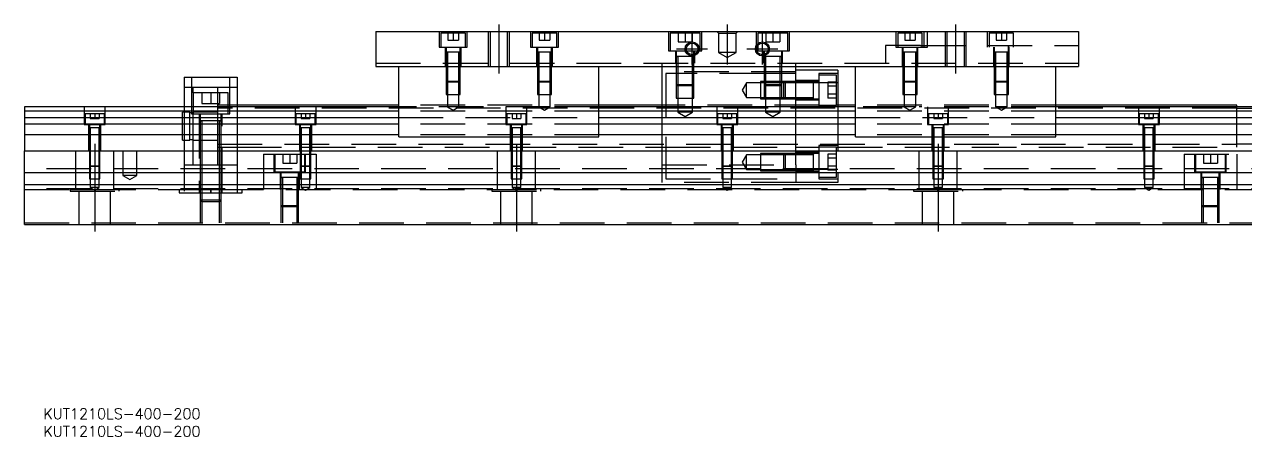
# Model space of a CAD drawing. Extents: x -12 to 580, y -283 to 102.
# Drawn here: x 0 to 347.5, y -283 to -165.6 of the extents above; entities that cross this region are included whole.
import ezdxf

# ---------------------------------------------------------------- set-up
doc = ezdxf.new("R2010")
doc.units = 0
doc.linetypes.add('CENTER', pattern=[50.8, 31.75, -6.35, 6.35, -6.35])
doc.linetypes.add('DASHED', pattern=[19.05, 12.7, -6.35])
doc.layers.get('0').update_dxf_attribs({"linetype": 'CONTINUOUS'})
doc.layers.add('CENTER', color=1, linetype='CENTER')
doc.styles.get("Standard").update_dxf_attribs({"font": 'txt.shx', "height": 3, "bigfont": 'bigfont.shx'})

# ---------------------------------------------------------------- blocks, each defined once
blk = doc.blocks.new('*U2')
at = {"color": 7, "linetype": 'CONTINUOUS'}
blk.add_text('KUT1210LS-400-200', height=3, dxfattribs=at).set_placement((5.37, -282.97))
blk = doc.blocks.new('*U3')
at = {"color": 7, "linetype": 'CONTINUOUS'}
blk.add_text('KUT1210LS-400-200', height=3, dxfattribs=at).set_placement((5.37, -277.96))

msp = doc.modelspace()

# ---------------------------------------------------------------- linework, layer by layer
at = {"color": 7, "linetype": 'CONTINUOUS'}
for p, q in [((100, -167.55), (300, -167.55)), ((100, -167.55), (100, -177.55)), ((300, -167.55), (300, -177.55)), ((45.5, -180.55), (45.5, -189.05)), ((45.5, -180.55), (60.5, -180.55)), ((60.5, -180.55), (60.5, -189.05)), ((100, -177.55), (300, -177.55)), ((106.5, -197.55), (106.5, -177.55)), ((163.5, -197.55), (163.5, -177.55)), ((181.5, -189.05), (181.5, -177.55)), ((219.5, -189.05), (219.5, -177.55)), ((231.5, -178.55), (219.5, -178.55)), ((231.5, -178.55), (231.5, -189.05)), ((236.5, -197.55), (236.5, -177.55)), ((293.5, -197.55), (293.5, -177.55)), ((106.5, -189.05), (0, -189.05)), ((0, -189.05), (0, -190.3)), ((106.5, -190.3), (0, -190.3)), ((0, -190.3), (0, -192.08)), ((106.5, -188.55), (60.5, -188.55)), ((181.5, -188.55), (163.5, -188.55)), ((236.5, -189.05), (163.5, -189.05)), ((236.5, -190.3), (163.5, -190.3)), ((236.5, -188.55), (231.5, -188.55)), ((345, -188.55), (293.5, -188.55)), ((400, -189.05), (293.5, -189.05)), ((400, -190.3), (293.5, -190.3)), ((345, -189.05), (345, -188.55)), ((0, -192.08), (106.5, -192.08)), ((0, -192.08), (0, -193.97)), ((106.5, -193.97), (0, -193.97)), ((0, -193.97), (0, -197.03)), ((163.5, -192.08), (236.5, -192.08)), ((236.5, -193.97), (163.5, -193.97)), ((293.5, -192.08), (400, -192.08)), ((400, -193.97), (293.5, -193.97)), ((0, -197.03), (0, -201.55)), ((106.5, -197.03), (0, -197.03)), ((106.5, -197.55), (163.5, -197.55)), ((236.5, -197.03), (163.5, -197.03)), ((236.5, -197.55), (293.5, -197.55)), ((400, -197.03), (293.5, -197.03)), ((0, -207.85), (0, -201.55)), ((0, -201.55), (400, -201.55)), ((400, -207.85), (0, -207.85)), ((0, -211.25), (0, -207.85)), ((400, -211.25), (0, -211.25)), ((0, -222.55), (0, -211.25)), ((0, -222.55), (400, -222.55))]:
    msp.add_line(p, q, dxfattribs=at)
at = {"color": 3, "linetype": 'DASHED'}
for p, q in [((118, -167.55), (118, -172.05)), ((125.5, -168.05), (118.5, -168.05)), ((118.5, -168.05), (118.5, -172.05)), ((120.5, -168.05), (120.5, -170.05)), ((120.5, -170.05), (122, -170.05)), ((122, -168.05), (122, -170.05)), ((122, -170.05), (123.5, -170.05)), ((123.5, -168.05), (123.5, -170.05)), ((125.5, -172.05), (125.5, -168.05)), ((126, -172.05), (126, -167.55)), ((132, -167.55), (132, -177.55)), ((132.5, -167.55), (132.5, -177.55)), ((137.5, -177.55), (137.5, -167.55)), ((138, -177.55), (138, -167.55)), ((144, -167.55), (144, -172.05)), ((151.5, -168.05), (144.5, -168.05)), ((144.5, -168.05), (144.5, -172.05)), ((146.5, -168.05), (146.5, -170.05)), ((146.5, -170.05), (148, -170.05)), ((148, -168.05), (148, -170.05)), ((148, -170.05), (149.5, -170.05)), ((149.5, -168.05), (149.5, -170.05)), ((151.5, -172.05), (151.5, -168.05)), ((152, -172.05), (152, -167.55)), ((183.25, -167.55), (183.25, -173.05)), ((192.25, -168.05), (183.75, -168.05)), ((183.75, -168.05), (183.75, -173.05)), ((186, -168.05), (186, -170.55)), ((188, -168.05), (188, -170.55)), ((190, -168.05), (190, -170.55)), ((192.25, -173.05), (192.25, -168.05)), ((192.75, -173.05), (192.75, -167.55)), ((197.5, -168.05), (197, -167.55)), ((197.5, -168.05), (197.5, -173.55)), ((197.5, -168.05), (202.5, -168.05)), ((202.5, -168.05), (203, -167.55)), ((202.5, -173.55), (202.5, -168.05)), ((208.25, -167.55), (208.25, -173.05)), ((217.25, -168.05), (208.75, -168.05)), ((208.75, -168.05), (208.75, -170.99)), ((211, -168.05), (211, -170.55)), ((213, -168.05), (213, -170.55)), ((215, -168.05), (215, -170.55)), ((217.25, -173.05), (217.25, -168.05)), ((217.75, -173.05), (217.75, -167.55)), ((248, -167.55), (248, -172.05)), ((255.5, -168.05), (248.5, -168.05)), ((248.5, -168.05), (248.5, -172.05)), ((250.5, -168.05), (250.5, -170.05)), ((250.5, -170.05), (252, -170.05)), ((252, -168.05), (252, -170.05)), ((252, -170.05), (253.5, -170.05)), ((253.5, -168.05), (253.5, -170.05)), ((255.5, -172.05), (255.5, -168.05)), ((256, -172.05), (256, -167.55)), ((257, -172.05), (257, -167.55)), ((262, -167.55), (262, -177.55)), ((262.5, -167.55), (262.5, -177.55)), ((267.5, -177.55), (267.5, -167.55)), ((268, -177.55), (268, -167.55)), ((274, -167.55), (274, -172.05)), ((281.5, -168.05), (274.5, -168.05)), ((274.5, -168.05), (274.5, -172.05)), ((276.5, -168.05), (276.5, -170.05)), ((276.5, -170.05), (278, -170.05)), ((278, -168.05), (278, -170.05)), ((278, -170.05), (279.5, -170.05)), ((279.5, -168.05), (279.5, -170.05)), ((281.5, -172.05), (281.5, -168.05)), ((118, -172.05), (126, -172.05)), ((119.75, -172.05), (119.75, -177.55)), ((120, -172.05), (120, -173.45)), ((120, -173.44), (120, -173.45)), ((124, -173.45), (120, -173.45)), ((120, -173.45), (120, -177.55)), ((120, -173.45), (120, -173.46)), ((120.35, -173.45), (120.35, -177.55)), ((123.65, -177.55), (123.65, -173.45)), ((124, -173.45), (124, -172.05)), ((124, -177.55), (124, -173.45)), ((124.25, -177.55), (124.25, -172.05)), ((144, -172.05), (152, -172.05)), ((145.75, -172.05), (145.75, -177.55)), ((146, -172.05), (146, -173.45)), ((146, -173.44), (146, -173.45)), ((146, -173.45), (146.22, -173.45)), ((146.22, -173.45), (146, -173.45)), ((146, -173.45), (146, -173.46)), ((146, -173.45), (146, -177.55)), ((149.78, -173.45), (146.22, -173.45)), ((146.35, -173.45), (146.35, -177.55)), ((149.65, -177.55), (149.65, -173.45)), ((149.78, -173.45), (150, -173.45)), ((150, -173.45), (149.78, -173.45)), ((150, -173.45), (150, -172.05)), ((150, -173.45), (150, -173.44)), ((150, -173.46), (150, -173.45)), ((150, -177.55), (150, -173.45)), ((150.25, -177.55), (150.25, -172.05)), ((183.25, -173.05), (192.75, -173.05)), ((185.25, -173.05), (185.25, -176.55)), ((185.5, -173.05), (185.5, -174.65)), ((186, -170.55), (188, -170.55)), ((188, -170.55), (190, -170.55)), ((190.5, -174.12), (190.5, -173.05)), ((190.75, -176.55), (190.75, -173.05)), ((202.5, -173.55), (197.5, -173.55)), ((197.5, -173.55), (200, -174.99)), ((200, -174.99), (202.5, -173.55)), ((208.25, -173.05), (217.75, -173.05)), ((208.75, -170.99), (208.75, -171.47)), ((208.75, -171.47), (208.75, -173.05)), ((210.25, -173.05), (210.25, -176.55)), ((210.5, -173.05), (210.5, -174.12)), ((211, -170.55), (213, -170.55)), ((213, -170.55), (215, -170.55)), ((215.5, -174.65), (215.5, -173.05)), ((215.75, -176.55), (215.75, -173.05)), ((245, -171.55), (245, -176.55)), ((255, -171.55), (245, -171.55)), ((248, -172.05), (256, -172.05)), ((249, -172.05), (257, -172.05)), ((249.75, -172.05), (249.75, -177.55)), ((250, -172.05), (250, -173.45)), ((250, -173.44), (250, -173.45)), ((250, -173.45), (250.22, -173.45)), ((250.22, -173.45), (250, -173.45)), ((250, -173.45), (250, -173.46)), ((250, -173.45), (250, -177.55)), ((253.78, -173.45), (250.22, -173.45)), ((250.35, -173.45), (250.35, -177.55)), ((253.65, -177.55), (253.65, -173.45)), ((253.78, -173.45), (254, -173.45)), ((254, -173.45), (253.78, -173.45)), ((254, -173.45), (254, -172.05)), ((254, -173.45), (254, -173.44)), ((254, -173.46), (254, -173.45)), ((254, -177.55), (254, -173.45)), ((254.25, -177.55), (254.25, -172.05)), ((255, -171.55), (300, -171.55)), ((275.75, -172.05), (275.75, -177.55)), ((276, -172.05), (276, -173.45)), ((276, -173.44), (276, -173.45)), ((276, -173.45), (276.22, -173.45)), ((276.22, -173.45), (276, -173.45)), ((276, -173.45), (276, -173.46)), ((276, -173.45), (276, -177.55)), ((279.78, -173.45), (276.22, -173.45)), ((276.35, -173.45), (276.35, -177.55)), ((279.65, -177.55), (279.65, -173.45)), ((279.78, -173.45), (280, -173.45)), ((280, -173.45), (279.78, -173.45)), ((280, -172.05), (280, -171.55)), ((280, -171.55), (280, -172.05)), ((280, -173.45), (280, -172.05)), ((280, -173.45), (280, -173.44)), ((280, -173.46), (280, -173.45)), ((280, -177.55), (280, -173.45)), ((280.25, -177.55), (280.25, -172.05)), ((100, -176.55), (300, -176.55)), ((181.5, -177.55), (181.5, -176.55)), ((185.5, -174.65), (185.76, -174.65)), ((185.76, -174.65), (185.5, -174.65)), ((185.5, -174.65), (185.5, -174.66)), ((185.5, -174.65), (185.5, -174.65)), ((185.5, -174.65), (185.5, -176.55)), ((185.5, -176.55), (185.5, -177.55)), ((185.5, -176.55), (185.5, -177.55)), ((190.01, -174.65), (185.76, -174.65)), ((185.9, -174.65), (185.9, -176.55)), ((185.9, -176.55), (185.9, -177.55)), ((190.24, -174.65), (190.01, -174.65)), ((190.1, -176.55), (190.1, -174.65)), ((190.1, -177.55), (190.1, -176.55)), ((190.24, -174.65), (190.5, -174.65)), ((190.5, -174.65), (190.24, -174.65)), ((190.5, -174.49), (190.5, -174.12)), ((190.5, -174.65), (190.5, -174.49)), ((190.5, -174.66), (190.5, -174.65)), ((190.5, -176.55), (190.5, -174.65)), ((190.5, -174.65), (190.5, -174.65)), ((190.5, -177.55), (190.5, -176.55)), ((190.5, -177.55), (190.5, -176.55)), ((210.5, -174.12), (210.5, -174.49)), ((210.5, -174.49), (210.5, -174.65)), ((210.5, -174.65), (210.76, -174.65)), ((210.76, -174.65), (210.5, -174.65)), ((210.5, -174.65), (210.5, -174.66)), ((210.5, -174.65), (210.5, -174.65)), ((210.5, -174.65), (210.5, -176.55)), ((210.5, -176.55), (210.5, -177.55)), ((210.5, -176.55), (210.5, -177.55)), ((215.24, -174.65), (210.76, -174.65)), ((210.9, -174.65), (210.9, -176.55)), ((210.9, -176.55), (210.9, -177.55)), ((215.1, -176.55), (215.1, -174.65)), ((215.1, -177.55), (215.1, -176.55)), ((215.24, -174.65), (215.5, -174.65)), ((215.5, -174.65), (215.24, -174.65)), ((215.5, -174.66), (215.5, -174.65)), ((215.5, -176.55), (215.5, -174.65)), ((215.5, -174.65), (215.5, -174.65)), ((215.5, -177.55), (215.5, -176.55)), ((215.5, -177.55), (215.5, -176.55)), ((219.5, -177.55), (219.5, -176.55)), ((47.5, -180.55), (47.5, -191.05)), ((58.5, -191.05), (58.5, -180.55)), ((120, -177.55), (120, -181.7)), ((120, -177.55), (120, -181.7)), ((120.35, -177.55), (120.35, -182.05)), ((123.65, -182.05), (123.65, -177.55)), ((124, -181.7), (124, -177.55)), ((124, -181.7), (124, -177.55)), ((146, -177.55), (146, -181.7)), ((146, -177.55), (146, -181.7)), ((146.35, -177.55), (146.35, -182.05)), ((149.65, -182.05), (149.65, -177.55)), ((150, -181.7), (150, -177.55)), ((150, -181.7), (150, -177.55)), ((219.5, -179.05), (181.5, -179.05)), ((182.5, -179.55), (182.5, -197.55)), ((185.5, -179.55), (182.5, -179.55)), ((185.5, -177.55), (185.5, -182.65)), ((185.5, -177.55), (185.5, -182.65)), ((185.9, -179.55), (185.5, -179.55)), ((185.9, -177.55), (185.9, -183.05)), ((188.5, -179.55), (185.9, -179.55)), ((190.1, -179.55), (188.5, -179.55)), ((190.1, -183.05), (190.1, -177.55)), ((190.5, -179.55), (190.1, -179.55)), ((190.5, -182.65), (190.5, -177.55)), ((190.5, -182.65), (190.5, -177.55)), ((210.5, -179.55), (190.5, -179.55)), ((210.5, -177.55), (210.5, -182.65)), ((210.5, -177.55), (210.5, -182.65)), ((210.9, -179.55), (210.5, -179.55)), ((210.9, -177.55), (210.9, -183.05)), ((211.5, -179.55), (210.9, -179.55)), ((215.1, -179.55), (211.5, -179.55)), ((215.1, -183.05), (215.1, -177.55)), ((215.5, -179.55), (215.1, -179.55)), ((215.5, -182.65), (215.5, -177.55)), ((215.5, -182.65), (215.5, -177.55)), ((219.5, -179.55), (215.5, -179.55)), ((226.1, -179.55), (226.1, -189.05)), ((231.5, -179.55), (226.1, -179.55)), ((228.65, -180.05), (226.1, -180.05)), ((229, -180.05), (228.65, -180.05)), ((231.1, -180.05), (229, -180.05)), ((231.1, -188.55), (231.1, -180.05)), ((250, -177.55), (250, -181.7)), ((250, -177.55), (250, -181.7)), ((250.35, -177.55), (250.35, -182.05)), ((253.65, -182.05), (253.65, -177.55)), ((254, -181.7), (254, -177.55)), ((254, -181.7), (254, -177.55)), ((276, -177.55), (276, -181.7)), ((276, -177.55), (276, -181.7)), ((276.35, -177.55), (276.35, -182.05)), ((279.65, -182.05), (279.65, -177.55)), ((280, -181.7), (280, -177.55)), ((280, -181.7), (280, -177.55)), ((48, -183.55), (45.5, -183.55)), ((48, -185.05), (48, -183.55)), ((55, -183.55), (48, -183.55)), ((55, -185.05), (55, -183.55)), ((60.5, -183.55), (55, -183.55)), ((120, -181.7), (124, -181.7)), ((120, -181.7), (120, -185.55)), ((120, -181.7), (120.35, -182.05)), ((123.65, -182.05), (120.35, -182.05)), ((120.35, -182.05), (120.35, -185.55)), ((123.65, -182.05), (124, -181.7)), ((123.65, -185.55), (123.65, -182.05)), ((124, -185.55), (124, -181.7)), ((146, -181.7), (150, -181.7)), ((146, -181.7), (146, -185.55)), ((146, -181.7), (146.35, -182.05)), ((149.65, -182.05), (146.35, -182.05)), ((146.35, -182.05), (146.35, -185.55)), ((149.65, -182.05), (150, -181.7)), ((149.65, -185.55), (149.65, -182.05)), ((150, -185.55), (150, -181.7)), ((185.5, -182.65), (188.5, -182.65)), ((185.5, -182.65), (185.5, -186.55)), ((185.5, -182.65), (185.9, -183.05)), ((188.5, -183.05), (185.9, -183.05)), ((185.9, -183.05), (185.9, -186.55)), ((188.5, -182.65), (190.5, -182.65)), ((190.1, -183.05), (188.5, -183.05)), ((190.1, -183.05), (190.5, -182.65)), ((190.1, -186.55), (190.1, -183.05)), ((190.5, -186.55), (190.5, -182.65)), ((205.5, -182.2), (204.29, -184.3)), ((205.5, -186.4), (205.5, -182.2)), ((209.5, -182.2), (205.5, -182.2)), ((209.5, -181.8), (209.5, -186.8)), ((210.5, -181.8), (209.5, -181.8)), ((216.1, -182.2), (209.5, -182.2)), ((210.9, -181.8), (210.5, -181.8)), ((210.5, -182.65), (211.5, -182.65)), ((210.5, -182.65), (210.5, -186.55)), ((210.5, -182.65), (210.9, -183.05)), ((211.5, -181.8), (210.9, -181.8)), ((211.5, -183.05), (210.9, -183.05)), ((210.9, -183.05), (210.9, -186.55)), ((215.1, -181.8), (211.5, -181.8)), ((211.5, -182.65), (215.5, -182.65)), ((215.1, -183.05), (211.5, -183.05)), ((215.5, -181.8), (215.1, -181.8)), ((215.1, -183.05), (215.5, -182.65)), ((215.1, -186.55), (215.1, -183.05)), ((216.5, -181.8), (215.5, -181.8)), ((215.5, -186.55), (215.5, -182.65)), ((216.5, -181.8), (216.1, -182.2)), ((216.1, -186.4), (216.1, -182.2)), ((219.5, -182.2), (216.1, -182.2)), ((216.5, -181.8), (216.5, -186.8)), ((219.5, -181.8), (216.5, -181.8)), ((219.5, -181.8), (216.5, -181.8)), ((226.1, -181.55), (219.5, -181.55)), ((224.5, -181.8), (219.5, -181.8)), ((225, -182.18), (219.5, -182.18)), ((224.5, -182.2), (219.5, -182.2)), ((224.5, -182.2), (224.5, -181.8)), ((224.5, -182.06), (224.5, -181.8)), ((224.5, -181.8), (224.5, -182.06)), ((224.5, -182.06), (224.5, -181.8)), ((225, -181.8), (224.5, -181.8)), ((224.5, -184.15), (224.5, -182.06)), ((224.5, -186.54), (224.5, -184.15)), ((225.1, -181.8), (225, -181.8)), ((229, -182.18), (225, -182.18)), ((225.35, -181.8), (225.1, -181.8)), ((226.1, -181.8), (225.35, -181.8)), ((228.6, -181.99), (228.6, -183.15)), ((231.1, -181.99), (228.6, -181.99)), ((228.6, -183.15), (228.6, -185.45)), ((231.1, -183.15), (228.6, -183.15)), ((231.5, -182.18), (229, -182.18)), ((250, -181.7), (254, -181.7)), ((250, -181.7), (250, -185.55)), ((250, -181.7), (250.35, -182.05)), ((253.65, -182.05), (250.35, -182.05)), ((250.35, -182.05), (250.35, -185.55)), ((253.65, -182.05), (254, -181.7)), ((253.65, -185.55), (253.65, -182.05)), ((254, -185.55), (254, -181.7)), ((276, -181.7), (280, -181.7)), ((276, -181.7), (276, -185.55)), ((276, -181.7), (276.35, -182.05)), ((279.65, -182.05), (276.35, -182.05)), ((276.35, -182.05), (276.35, -185.55)), ((279.65, -182.05), (280, -181.7)), ((279.65, -185.55), (279.65, -182.05)), ((280, -185.55), (280, -181.7)), ((58, -185.05), (48, -185.05)), ((48, -185.05), (48, -189.05)), ((50.5, -185.05), (50.5, -188.05)), ((53, -185.05), (53, -188.05)), ((55, -189.05), (55, -185.05)), ((55.5, -185.05), (55.5, -188.05)), ((58, -189.05), (58, -185.05)), ((120, -185.55), (124, -185.55)), ((120.35, -185.55), (120.35, -189.05)), ((123.65, -189.05), (123.65, -185.55)), ((146, -185.55), (150, -185.55)), ((146.35, -185.55), (146.35, -189.05)), ((149.65, -189.05), (149.65, -185.55)), ((185.5, -186.55), (190.5, -186.55)), ((185.9, -186.55), (185.9, -190.55)), ((190.1, -190.55), (190.1, -186.55)), ((204.29, -184.3), (205.5, -186.4)), ((205.5, -186.4), (209.5, -186.4)), ((209.5, -186.4), (216.1, -186.4)), ((209.5, -186.8), (216.5, -186.8)), ((210.5, -186.55), (215.5, -186.55)), ((210.9, -186.55), (210.9, -190.55)), ((215.1, -190.55), (215.1, -186.55)), ((216.1, -186.4), (216.5, -186.8)), ((216.1, -186.4), (219.5, -186.4)), ((216.5, -186.8), (219.5, -186.8)), ((216.5, -186.8), (219.5, -186.8)), ((219.5, -186.4), (224.5, -186.4)), ((219.5, -186.8), (224.5, -186.8)), ((219.5, -187.05), (226.1, -187.05)), ((224.5, -186.8), (224.5, -186.4)), ((224.5, -186.8), (224.5, -186.54)), ((224.5, -186.8), (226.1, -186.8)), ((228.6, -185.45), (228.6, -186.61)), ((231.1, -185.45), (228.6, -185.45)), ((231.1, -186.61), (228.6, -186.61)), ((250, -185.55), (254, -185.55)), ((250.35, -185.55), (250.35, -189.05)), ((253.65, -189.05), (253.65, -185.55)), ((276, -185.55), (280, -185.55)), ((276.35, -185.55), (276.35, -189.05)), ((279.65, -189.05), (279.65, -185.55)), ((17, -189.05), (17, -194.05)), ((22.75, -191.05), (17.25, -191.05)), ((17.25, -191.05), (17.25, -194.05)), ((18.75, -191.05), (18.75, -192.35)), ((20, -191.05), (20, -192.35)), ((21.25, -191.05), (21.25, -192.35)), ((22.75, -194.05), (22.75, -191.05)), ((23, -194.05), (23, -189.05)), ((45, -194.55), (45, -190.55)), ((45.5, -190.55), (45, -190.55)), ((45.5, -189.05), (45.5, -201.55)), ((47.1, -190.55), (45.5, -190.55)), ((47.1, -194.55), (47.1, -190.55)), ((48, -190.75), (47.1, -190.75)), ((47.5, -191.05), (58.5, -191.05)), ((48, -189.05), (48, -191.05)), ((55, -190.55), (48, -190.55)), ((48, -194.55), (48, -191.05)), ((49.75, -191.05), (49.75, -213.55)), ((50, -191.05), (50, -193.05)), ((50.5, -188.05), (53, -188.05)), ((53, -188.05), (55.5, -188.05)), ((58, -188.55), (55, -188.55)), ((55, -191.05), (55, -189.05)), ((345, -189.43), (55, -189.43)), ((55, -193.05), (55, -191.05)), ((56, -193.05), (56, -191.05)), ((56.25, -213.55), (56.25, -191.05)), ((60.5, -188.55), (58, -188.55)), ((58, -191.05), (58, -189.05)), ((60.5, -189.05), (60.5, -201.55)), ((77, -189.05), (77, -194.05)), ((82.75, -191.05), (77.25, -191.05)), ((77.25, -191.05), (77.25, -194.05)), ((78.75, -191.05), (78.75, -192.35)), ((80, -191.05), (80, -192.35)), ((81.25, -191.05), (81.25, -192.35)), ((82.75, -194.05), (82.75, -191.05)), ((83, -194.05), (83, -189.05)), ((163.5, -188.55), (106.5, -188.55)), ((149.65, -189.05), (106.5, -189.05)), ((163.5, -190.3), (106.5, -190.3)), ((123.65, -189.05), (120.35, -189.05)), ((120.35, -189.05), (122, -190)), ((122, -190), (123.65, -189.05)), ((137, -189.05), (137, -194.05)), ((142.75, -191.05), (137.25, -191.05)), ((137.25, -191.05), (137.25, -194.05)), ((138.75, -191.05), (138.75, -192.35)), ((140, -191.05), (140, -192.35)), ((141.25, -191.05), (141.25, -192.35)), ((142.75, -194.05), (142.75, -191.05)), ((143, -194.05), (143, -189.05)), ((146.35, -189.05), (148, -190)), ((148, -190), (149.65, -189.05)), ((163.5, -189.05), (149.65, -189.05)), ((182.5, -188.55), (181.5, -188.55)), ((181.5, -197.55), (181.5, -189.05)), ((226.1, -188.55), (182.5, -188.55)), ((190.1, -190.55), (185.9, -190.55)), ((185.9, -190.55), (188, -191.76)), ((188, -191.76), (190.1, -190.55)), ((197, -189.05), (197, -194.05)), ((202.75, -191.05), (197.25, -191.05)), ((197.25, -191.05), (197.25, -194.05)), ((198.75, -191.05), (198.75, -192.35)), ((200, -191.05), (200, -192.35)), ((201.25, -191.05), (201.25, -192.35)), ((202.75, -194.05), (202.75, -191.05)), ((203, -194.05), (203, -189.05)), ((215.1, -190.55), (210.9, -190.55)), ((210.9, -190.55), (213, -191.76)), ((213, -191.76), (215.1, -190.55)), ((219.5, -197.55), (219.5, -189.05)), ((226.1, -188.55), (231.1, -188.55)), ((231.5, -188.55), (231.1, -188.55)), ((231.5, -189.05), (231.5, -207.85)), ((293.5, -188.55), (236.5, -188.55)), ((251.35, -189.05), (236.5, -189.05)), ((293.5, -190.3), (236.5, -190.3)), ((253.65, -189.05), (250.35, -189.05)), ((250.35, -189.05), (252, -190)), ((252, -190), (253.65, -189.05)), ((293.5, -189.05), (254.65, -189.05)), ((257, -189.05), (257, -194.05)), ((262.75, -191.05), (257.25, -191.05)), ((257.25, -191.05), (257.25, -194.05)), ((258.75, -191.05), (258.75, -192.35)), ((260, -191.05), (260, -192.35)), ((261.25, -191.05), (261.25, -192.35)), ((262.75, -194.05), (262.75, -191.05)), ((263, -194.05), (263, -189.05)), ((279.65, -189.05), (276.35, -189.05)), ((276.35, -189.05), (278, -190)), ((278, -190), (279.65, -189.05)), ((317, -189.05), (317, -194.05)), ((322.75, -191.05), (317.25, -191.05)), ((317.25, -191.05), (317.25, -194.05)), ((318.75, -191.05), (318.75, -192.35)), ((320, -191.05), (320, -192.35)), ((321.25, -191.05), (321.25, -192.35)), ((322.75, -194.05), (322.75, -191.05)), ((323, -194.05), (323, -189.05)), ((345, -194.55), (345, -189.05)), ((350, -189.55), (345, -189.55)), ((17, -194.05), (23, -194.05)), ((18.25, -194.05), (18.25, -201.55)), ((18.5, -194.05), (18.5, -195.05)), ((18.75, -192.35), (20, -192.35)), ((20, -192.35), (21.25, -192.35)), ((21.5, -195.05), (21.5, -194.05)), ((21.75, -201.55), (21.75, -194.05)), ((45, -198.55), (45, -194.55)), ((47.1, -198.55), (47.1, -194.55)), ((48, -201.55), (48, -194.55)), ((50, -193.04), (50, -193.05)), ((50, -193.05), (50.35, -193.05)), ((50.35, -193.05), (50, -193.05)), ((50, -193.05), (50, -201.55)), ((50, -193.05), (50, -193.06)), ((55.65, -193.05), (50.35, -193.05)), ((50.5, -193.05), (50.5, -201.55)), ((55, -194.55), (55, -193.05)), ((55, -201.55), (55, -194.55)), ((55.5, -201.55), (55.5, -193.05)), ((55.65, -193.05), (56, -193.05)), ((56, -193.05), (55.65, -193.05)), ((56, -193.05), (56, -193.04)), ((56, -201.55), (56, -193.05)), ((56, -193.06), (56, -193.05)), ((77, -194.05), (83, -194.05)), ((78.25, -194.05), (78.25, -201.55)), ((78.5, -194.05), (78.5, -195.05)), ((78.75, -192.35), (80, -192.35)), ((80, -192.35), (81.25, -192.35)), ((81.5, -195.05), (81.5, -194.05)), ((81.75, -201.55), (81.75, -194.05)), ((106.5, -192.08), (163.5, -192.08)), ((163.5, -193.97), (106.5, -193.97)), ((137, -194.05), (143, -194.05)), ((138.25, -194.05), (138.25, -201.55)), ((138.5, -194.05), (138.5, -195.05)), ((138.75, -192.35), (140, -192.35)), ((140, -192.35), (141.25, -192.35)), ((141.5, -195.05), (141.5, -194.05)), ((141.75, -201.55), (141.75, -194.05)), ((197, -194.05), (203, -194.05)), ((198.25, -194.05), (198.25, -201.55)), ((198.5, -194.05), (198.5, -195.05)), ((198.75, -192.35), (200, -192.35)), ((200, -192.35), (201.25, -192.35)), ((201.5, -195.05), (201.5, -194.05)), ((201.75, -201.55), (201.75, -194.05)), ((236.5, -192.08), (293.5, -192.08)), ((293.5, -193.97), (236.5, -193.97)), ((257, -194.05), (263, -194.05)), ((258.25, -194.05), (258.25, -201.55)), ((258.5, -194.05), (258.5, -195.05)), ((258.75, -192.35), (260, -192.35)), ((260, -192.35), (261.25, -192.35)), ((261.5, -195.05), (261.5, -194.05)), ((261.75, -201.55), (261.75, -194.05)), ((317, -194.05), (323, -194.05)), ((318.25, -194.05), (318.25, -201.55)), ((318.5, -194.05), (318.5, -195.05)), ((318.75, -192.35), (320, -192.35)), ((320, -192.35), (321.25, -192.35)), ((321.5, -195.05), (321.5, -194.05)), ((321.75, -201.55), (321.75, -194.05)), ((345, -200.55), (345, -194.55)), ((18.5, -195.04), (18.5, -195.05)), ((21.5, -195.05), (18.5, -195.05)), ((18.5, -195.05), (18.5, -195.06)), ((18.5, -195.05), (18.5, -201.55)), ((18.75, -195.05), (18.75, -201.55)), ((21.25, -201.55), (21.25, -195.05)), ((21.5, -201.55), (21.5, -195.05)), ((78.5, -195.04), (78.5, -195.05)), ((81.5, -195.05), (78.5, -195.05)), ((78.5, -195.05), (78.5, -195.06)), ((78.5, -195.05), (78.5, -201.55)), ((78.75, -195.05), (78.75, -201.55)), ((81.25, -201.55), (81.25, -195.05)), ((81.5, -201.55), (81.5, -195.05)), ((163.5, -197.03), (106.5, -197.03)), ((138.5, -195.04), (138.5, -195.05)), ((141.5, -195.05), (138.5, -195.05)), ((138.5, -195.05), (138.5, -195.06)), ((138.5, -195.05), (138.5, -201.55)), ((138.75, -195.05), (138.75, -201.55)), ((141.25, -201.55), (141.25, -195.05)), ((141.5, -201.55), (141.5, -195.05)), ((181.5, -201.55), (181.5, -197.55)), ((182.5, -197.55), (182.5, -201.55)), ((198.5, -195.04), (198.5, -195.05)), ((201.5, -195.05), (198.5, -195.05)), ((198.5, -195.05), (198.5, -195.06)), ((198.5, -195.05), (198.5, -201.55)), ((198.75, -195.05), (198.75, -201.55)), ((201.25, -201.55), (201.25, -195.05)), ((201.5, -201.55), (201.5, -195.05)), ((219.5, -201.55), (219.5, -197.55)), ((293.5, -197.03), (236.5, -197.03)), ((258.5, -195.04), (258.5, -195.05)), ((261.5, -195.05), (258.5, -195.05)), ((258.5, -195.05), (258.5, -195.06)), ((258.5, -195.05), (258.5, -201.55)), ((258.75, -195.05), (258.75, -201.55)), ((261.25, -201.55), (261.25, -195.05)), ((261.5, -201.55), (261.5, -195.05)), ((318.5, -195.04), (318.5, -195.05)), ((321.5, -195.05), (318.5, -195.05)), ((318.5, -195.05), (318.5, -195.06)), ((318.5, -195.05), (318.5, -201.55)), ((318.75, -195.05), (318.75, -201.55)), ((321.25, -201.55), (321.25, -195.05)), ((321.5, -201.55), (321.5, -195.05)), ((14.64, -212.55), (14.64, -201.55)), ((18.5, -201.55), (18.5, -205.8)), ((18.5, -201.55), (18.5, -205.8)), ((18.75, -201.55), (18.75, -206.05)), ((21.25, -206.05), (21.25, -201.55)), ((21.5, -205.8), (21.5, -201.55)), ((21.5, -205.8), (21.5, -201.55)), ((25.36, -201.55), (25.36, -212.55)), ((28, -201.55), (28, -208.55)), ((32, -208.55), (32, -201.55)), ((45, -198.55), (45.5, -198.55)), ((45.5, -198.55), (47.1, -198.55)), ((45.5, -201.55), (45.5, -207.85)), ((47.1, -198.35), (48, -198.35)), ((48, -198.55), (50, -198.55)), ((48, -205.55), (48, -201.55)), ((50, -198.55), (50.5, -198.55)), ((50, -201.55), (50, -207.85)), ((50.5, -198.55), (55, -198.55)), ((50.5, -201.55), (50.5, -207.85)), ((55, -199.68), (345, -199.68)), ((55, -200.55), (55.5, -200.55)), ((55, -205.55), (55, -201.55)), ((55.5, -200.55), (56, -200.55)), ((55.5, -207.85), (55.5, -201.55)), ((56, -200.55), (60.5, -200.55)), ((56, -207.85), (56, -201.55)), ((60.5, -200.55), (78.5, -200.55)), ((60.5, -201.55), (60.5, -207.85)), ((78.5, -200.55), (78.75, -200.55)), ((78.5, -201.55), (78.5, -205.8)), ((78.5, -201.55), (78.5, -205.8)), ((78.75, -200.55), (81.25, -200.55)), ((78.75, -201.55), (78.75, -206.05)), ((81.25, -200.55), (81.5, -200.55)), ((81.25, -206.05), (81.25, -201.55)), ((81.5, -200.55), (181.5, -200.55)), ((81.5, -205.8), (81.5, -201.55)), ((81.5, -205.8), (81.5, -201.55)), ((134.64, -212.55), (134.64, -201.55)), ((138.5, -201.55), (138.5, -205.8)), ((138.5, -201.55), (138.5, -205.8)), ((138.75, -201.55), (138.75, -206.05)), ((141.25, -206.05), (141.25, -201.55)), ((141.5, -205.8), (141.5, -201.55)), ((141.5, -205.8), (141.5, -201.55)), ((145.36, -201.55), (145.36, -212.55)), ((181.5, -200.55), (182.5, -200.55)), ((181.5, -205.55), (181.5, -201.55)), ((182.5, -200.55), (219.5, -200.55)), ((182.5, -200.55), (219.5, -200.55)), ((182.5, -201.55), (182.5, -207.85)), ((198.5, -201.55), (198.5, -205.8)), ((198.5, -201.55), (198.5, -205.8)), ((198.75, -201.55), (198.75, -206.05)), ((201.25, -206.05), (201.25, -201.55)), ((201.5, -205.8), (201.5, -201.55)), ((201.5, -205.8), (201.5, -201.55)), ((219.5, -200.55), (226.1, -200.55)), ((219.5, -200.55), (226.1, -200.55)), ((219.5, -205.55), (219.5, -201.55)), ((226.1, -200.05), (226.1, -209.55)), ((231.5, -200.05), (226.1, -200.05)), ((228.5, -200.55), (226.1, -200.55)), ((228.75, -200.55), (228.5, -200.55)), ((231.1, -200.55), (228.75, -200.55)), ((231.1, -201.55), (231.1, -200.55)), ((231.1, -200.55), (231.25, -200.55)), ((231.1, -200.55), (231.25, -200.55)), ((231.1, -206.05), (231.1, -201.55)), ((231.25, -200.55), (231.5, -200.55)), ((231.25, -200.55), (231.5, -200.55)), ((231.5, -200.55), (345, -200.55)), ((254.64, -212.55), (254.64, -201.55)), ((258.5, -201.55), (258.5, -205.8)), ((258.5, -201.55), (258.5, -205.8)), ((258.75, -201.55), (258.75, -206.05)), ((261.25, -206.05), (261.25, -201.55)), ((261.5, -205.8), (261.5, -201.55)), ((261.5, -205.8), (261.5, -201.55)), ((265.36, -201.55), (265.36, -212.55)), ((318.5, -201.55), (318.5, -205.8)), ((318.5, -201.55), (318.5, -205.8)), ((318.75, -201.55), (318.75, -206.05)), ((321.25, -206.05), (321.25, -201.55)), ((321.5, -205.8), (321.5, -201.55)), ((321.5, -205.8), (321.5, -201.55)), ((345, -199.55), (350, -199.55)), ((68, -202.55), (68, -207.85)), ((68, -202.55), (78.5, -202.55)), ((71, -202.55), (71, -207.55)), ((71.25, -202.55), (71.25, -207.55)), ((73.5, -202.55), (73.5, -205.05)), ((75.5, -202.55), (75.5, -205.05)), ((77.5, -202.55), (77.5, -205.05)), ((78.5, -202.55), (78.75, -202.55)), ((78.75, -202.55), (81.25, -202.55)), ((79.75, -206.05), (79.75, -202.55)), ((80, -207.55), (80, -202.55)), ((81.25, -202.55), (81.5, -202.55)), ((81.5, -202.55), (83, -202.55)), ((83, -202.55), (83, -207.85)), ((205.5, -202.7), (204.29, -204.8)), ((204.29, -204.8), (205.5, -206.9)), ((205.5, -206.9), (205.5, -202.7)), ((209.5, -202.7), (205.5, -202.7)), ((209.5, -202.3), (209.5, -207.3)), ((216.5, -202.3), (209.5, -202.3)), ((216.1, -202.7), (209.5, -202.7)), ((216.5, -202.3), (216.1, -202.7)), ((216.1, -206.9), (216.1, -202.7)), ((219.5, -202.7), (216.1, -202.7)), ((216.5, -202.3), (216.5, -207.3)), ((219.5, -202.3), (216.5, -202.3)), ((219.5, -202.3), (216.5, -202.3)), ((226.1, -202.05), (219.5, -202.05)), ((224.5, -202.3), (219.5, -202.3)), ((224.5, -202.7), (219.5, -202.7)), ((224.5, -202.7), (224.5, -202.3)), ((224.5, -202.56), (224.5, -202.3)), ((224.5, -202.3), (224.5, -202.56)), ((224.5, -202.56), (224.5, -202.3)), ((226.1, -202.3), (224.5, -202.3)), ((224.5, -204.65), (224.5, -202.56)), ((224.5, -207.04), (224.5, -204.65)), ((228.6, -202.49), (228.6, -203.65)), ((231.1, -202.49), (228.6, -202.49)), ((231.1, -203.65), (228.6, -203.65)), ((228.6, -203.65), (228.6, -205.95)), ((330, -202.55), (330, -207.85)), ((330, -202.55), (345, -202.55)), ((333, -202.55), (333, -207.55)), ((333.25, -202.55), (333.25, -207.55)), ((335.5, -202.55), (335.5, -205.05)), ((337.5, -202.55), (337.5, -205.05)), ((339.5, -202.55), (339.5, -205.05)), ((341.75, -207.55), (341.75, -202.55)), ((342, -207.55), (342, -202.55)), ((345, -202.55), (345, -207.85)), ((400, -206.7), (0, -206.7)), ((18.5, -205.8), (21.5, -205.8)), ((18.5, -205.8), (18.5, -207.85)), ((18.5, -205.8), (18.75, -206.05)), ((18.5, -207.85), (18.5, -209.55)), ((21.25, -206.05), (18.75, -206.05)), ((18.75, -206.05), (18.75, -209.55)), ((21.25, -206.05), (21.5, -205.8)), ((21.25, -209.55), (21.25, -206.05)), ((21.5, -207.85), (21.5, -205.8)), ((21.5, -209.55), (21.5, -207.85)), ((45.5, -205.55), (48, -205.55)), ((45.5, -207.85), (45.5, -211.25)), ((48, -205.55), (50, -205.55)), ((50, -205.55), (50.5, -205.55)), ((50, -207.85), (50, -211.25)), ((50.5, -205.55), (55, -205.55)), ((50.5, -207.85), (50.5, -211.25)), ((55, -205.55), (60.5, -205.55)), ((55.5, -211.25), (55.5, -207.85)), ((56, -211.25), (56, -207.85)), ((60.5, -207.85), (60.5, -211.25)), ((68, -207.85), (68, -211.25)), ((71, -207.55), (80, -207.55)), ((72.75, -207.55), (72.75, -212.55)), ((73, -207.55), (73, -207.85)), ((73, -207.85), (73, -209.15)), ((73.5, -205.05), (75.5, -205.05)), ((75.5, -205.05), (77.5, -205.05)), ((78, -207.85), (78, -207.55)), ((78, -209.15), (78, -207.85)), ((78.25, -212.55), (78.25, -207.55)), ((78.5, -205.8), (81.5, -205.8)), ((78.5, -205.8), (78.5, -207.85)), ((78.5, -205.8), (78.75, -206.05)), ((78.5, -207.85), (78.5, -209.55)), ((81.25, -206.05), (78.75, -206.05)), ((78.75, -206.05), (78.75, -209.55)), ((79.75, -207.55), (79.75, -206.05)), ((81.25, -206.05), (81.5, -205.8)), ((81.25, -209.55), (81.25, -206.05)), ((81.5, -207.85), (81.5, -205.8)), ((81.5, -209.55), (81.5, -207.85)), ((83, -207.85), (83, -211.25)), ((138.5, -205.8), (141.5, -205.8)), ((138.5, -205.8), (138.5, -207.85)), ((138.5, -205.8), (138.75, -206.05)), ((138.5, -207.85), (138.5, -209.55)), ((141.25, -206.05), (138.75, -206.05)), ((138.75, -206.05), (138.75, -209.55)), ((141.25, -206.05), (141.5, -205.8)), ((141.25, -209.55), (141.25, -206.05)), ((141.5, -207.85), (141.5, -205.8)), ((141.5, -209.55), (141.5, -207.85)), ((181.5, -207.85), (181.5, -205.55)), ((181.5, -205.55), (219.5, -205.55)), ((219.5, -207.83), (181.5, -207.83)), ((181.5, -210.55), (181.5, -207.85)), ((182.5, -207.85), (182.5, -209.55)), ((198.5, -205.8), (201.5, -205.8)), ((198.5, -205.8), (198.5, -207.85)), ((198.5, -205.8), (198.75, -206.05)), ((198.5, -207.85), (198.5, -209.55)), ((201.25, -206.05), (198.75, -206.05)), ((198.75, -206.05), (198.75, -209.55)), ((201.25, -206.05), (201.5, -205.8)), ((201.25, -209.55), (201.25, -206.05)), ((201.5, -207.85), (201.5, -205.8)), ((201.5, -209.55), (201.5, -207.85)), ((205.5, -206.9), (209.5, -206.9)), ((209.5, -206.9), (216.1, -206.9)), ((209.5, -207.3), (216.5, -207.3)), ((216.1, -206.9), (219.5, -206.9)), ((216.1, -206.9), (216.5, -207.3)), ((216.5, -207.3), (219.5, -207.3)), ((216.5, -207.3), (219.5, -207.3)), ((219.5, -205.55), (219.5, -207.85)), ((219.5, -206.9), (224.5, -206.9)), ((228.5, -206.92), (219.5, -206.92)), ((219.5, -207.3), (224.5, -207.3)), ((219.5, -207.55), (226.1, -207.55)), ((219.5, -207.85), (219.5, -210.55)), ((224.5, -207.3), (224.5, -206.9)), ((224.5, -207.3), (224.5, -207.04)), ((224.5, -207.3), (224.5, -207.3)), ((224.5, -207.3), (224.5, -207.3)), ((224.5, -207.3), (226.1, -207.3)), ((231.5, -206.92), (228.5, -206.92)), ((231.1, -205.95), (228.6, -205.95)), ((228.6, -205.95), (228.6, -207.11)), ((231.1, -207.11), (228.6, -207.11)), ((231.1, -207.85), (231.1, -206.05)), ((231.1, -209.05), (231.1, -207.85)), ((231.5, -207.85), (231.5, -210.55)), ((258.5, -205.8), (261.5, -205.8)), ((258.5, -205.8), (258.5, -207.85)), ((258.5, -205.8), (258.75, -206.05)), ((258.5, -207.85), (258.5, -209.55)), ((261.25, -206.05), (258.75, -206.05)), ((258.75, -206.05), (258.75, -209.55)), ((261.25, -206.05), (261.5, -205.8)), ((261.25, -209.55), (261.25, -206.05)), ((261.5, -207.85), (261.5, -205.8)), ((261.5, -209.55), (261.5, -207.85)), ((318.5, -205.8), (321.5, -205.8)), ((318.5, -205.8), (318.5, -207.85)), ((318.5, -205.8), (318.75, -206.05)), ((318.5, -207.85), (318.5, -209.55)), ((321.25, -206.05), (318.75, -206.05)), ((318.75, -206.05), (318.75, -209.55)), ((321.25, -206.05), (321.5, -205.8)), ((321.25, -209.55), (321.25, -206.05)), ((321.5, -207.85), (321.5, -205.8)), ((321.5, -209.55), (321.5, -207.85)), ((330, -207.85), (330, -211.25)), ((333, -207.55), (342, -207.55)), ((334.75, -207.55), (334.75, -212.55)), ((335, -207.55), (335, -207.85)), ((335, -207.85), (335, -209.15)), ((335.5, -205.05), (337.5, -205.05)), ((337.5, -205.05), (339.5, -205.05)), ((340, -207.85), (340, -207.55)), ((340, -209.15), (340, -207.85)), ((340.25, -212.55), (340.25, -207.55)), ((345, -207.85), (345, -211.25)), ((18.5, -209.55), (21.5, -209.55)), ((18.75, -209.55), (18.75, -212.05)), ((21.25, -212.05), (21.25, -209.55)), ((32, -208.55), (28, -208.55)), ((28, -208.55), (30, -209.7)), ((30, -209.7), (32, -208.55)), ((45.5, -211.25), (45.5, -212.55)), ((50, -211.25), (50, -212.55)), ((50.5, -211.25), (50.5, -212.55)), ((55.5, -212.55), (55.5, -211.25)), ((56, -212.55), (56, -211.25)), ((60.5, -211.25), (60.5, -213.55)), ((68, -211.25), (68, -212.55)), ((73, -209.15), (73.26, -209.15)), ((73.26, -209.15), (73, -209.15)), ((73, -209.15), (73, -209.15)), ((73, -209.15), (73, -211.25)), ((73, -209.15), (73, -209.16)), ((73, -211.25), (73, -212.55)), ((77.74, -209.15), (73.26, -209.15)), ((73.4, -209.15), (73.4, -211.25)), ((73.4, -211.25), (73.4, -212.55)), ((77.6, -211.25), (77.6, -209.15)), ((77.6, -212.55), (77.6, -211.25)), ((77.74, -209.15), (78, -209.15)), ((78, -209.15), (77.74, -209.15)), ((78, -211.25), (78, -209.15)), ((78, -209.15), (78, -209.15)), ((78, -209.16), (78, -209.15)), ((78, -212.55), (78, -211.25)), ((78.5, -209.55), (81.5, -209.55)), ((78.75, -209.55), (78.75, -212.05)), ((81.25, -212.05), (81.25, -209.55)), ((83, -211.25), (83, -212.55)), ((138.5, -209.55), (141.5, -209.55)), ((138.75, -209.55), (138.75, -212.05)), ((141.25, -212.05), (141.25, -209.55)), ((219.5, -210.55), (181.5, -210.55)), ((182.5, -209.55), (219.5, -209.55)), ((198.5, -209.55), (201.5, -209.55)), ((198.75, -209.55), (198.75, -212.05)), ((201.25, -212.05), (201.25, -209.55)), ((231.5, -210.55), (219.5, -210.55)), ((226.1, -209.05), (228.5, -209.05)), ((226.1, -209.55), (231.5, -209.55)), ((228.5, -209.05), (231.1, -209.05)), ((258.5, -209.55), (261.5, -209.55)), ((258.75, -209.55), (258.75, -212.05)), ((261.25, -212.05), (261.25, -209.55)), ((318.5, -209.55), (321.5, -209.55)), ((318.75, -209.55), (318.75, -212.05)), ((321.25, -212.05), (321.25, -209.55)), ((330, -211.25), (330, -212.55)), ((335, -209.15), (335.26, -209.15)), ((335.26, -209.15), (335, -209.15)), ((335, -209.15), (335, -209.15)), ((335, -209.15), (335, -211.25)), ((335, -209.15), (335, -209.16)), ((335, -211.25), (335, -212.55)), ((339.74, -209.15), (335.26, -209.15)), ((335.4, -209.15), (335.4, -211.25)), ((335.4, -211.25), (335.4, -212.55)), ((339.6, -211.25), (339.6, -209.15)), ((339.6, -212.55), (339.6, -211.25)), ((339.74, -209.15), (340, -209.15)), ((340, -209.15), (339.74, -209.15)), ((340, -211.25), (340, -209.15)), ((340, -209.15), (340, -209.15)), ((340, -209.16), (340, -209.15)), ((340, -212.55), (340, -211.25)), ((345, -211.25), (345, -212.55)), ((400, -212.4), (0, -212.4)), ((0, -212.55), (44.64, -212.55)), ((13, -212.55), (27, -212.55)), ((13, -212.55), (13, -213.05)), ((13, -213.05), (27, -213.05)), ((15.5, -213.05), (15.5, -222.55)), ((21.25, -212.05), (18.75, -212.05)), ((18.75, -212.05), (20, -212.77)), ((20, -212.77), (21.25, -212.05)), ((24.5, -222.55), (24.5, -213.05)), ((27, -213.05), (27, -212.55)), ((44, -212.55), (44, -213.55)), ((44, -213.55), (53, -213.55)), ((44.64, -212.55), (55.36, -212.55)), ((45.5, -212.55), (45.5, -213.05)), ((50, -212.55), (50, -213.55)), ((50, -213.55), (50, -215.55)), ((50, -213.55), (50, -215.55)), ((50.5, -212.55), (50.5, -213.55)), ((50.5, -213.55), (50.5, -216.05)), ((53, -212.55), (53, -213.55)), ((53, -213.55), (53, -212.55)), ((53, -213.55), (62, -213.55)), ((55.36, -212.55), (254.64, -212.55)), ((55.5, -213.55), (55.5, -212.55)), ((55.5, -216.05), (55.5, -213.55)), ((56, -213.55), (56, -212.55)), ((56, -215.55), (56, -213.55)), ((56, -215.55), (56, -213.55)), ((62, -213.55), (62, -212.55)), ((73, -212.55), (73, -217.15)), ((73, -212.55), (73, -217.15)), ((73.4, -212.55), (73.4, -217.55)), ((77.6, -217.55), (77.6, -212.55)), ((78, -217.15), (78, -212.55)), ((78, -217.15), (78, -212.55)), ((81.25, -212.05), (78.75, -212.05)), ((78.75, -212.05), (80, -212.77)), ((80, -212.77), (81.25, -212.05)), ((133, -212.55), (147, -212.55)), ((133, -212.55), (133, -213.05)), ((133, -213.05), (147, -213.05)), ((135.5, -213.05), (135.5, -222.55)), ((141.25, -212.05), (138.75, -212.05)), ((138.75, -212.05), (140, -212.77)), ((140, -212.77), (141.25, -212.05)), ((144.5, -222.55), (144.5, -213.05)), ((147, -213.05), (147, -212.55)), ((201.25, -212.05), (198.75, -212.05)), ((198.75, -212.05), (200, -212.77)), ((200, -212.77), (201.25, -212.05)), ((253, -212.55), (267, -212.55)), ((253, -212.55), (253, -213.05)), ((253, -213.05), (267, -213.05)), ((255.5, -213.05), (255.5, -222.55)), ((261.25, -212.05), (258.75, -212.05)), ((258.75, -212.05), (260, -212.77)), ((260, -212.77), (261.25, -212.05)), ((264.5, -222.55), (264.5, -213.05)), ((265.36, -212.55), (400, -212.55)), ((267, -213.05), (267, -212.55)), ((321.25, -212.05), (318.75, -212.05)), ((318.75, -212.05), (320, -212.77)), ((320, -212.77), (321.25, -212.05)), ((335, -212.55), (335, -217.15)), ((335, -212.55), (335, -217.15)), ((335.4, -212.55), (335.4, -217.55)), ((339.6, -217.55), (339.6, -212.55)), ((340, -217.15), (340, -212.55)), ((340, -217.15), (340, -212.55)), ((50, -215.55), (56, -215.55)), ((50, -215.55), (50, -222.05)), ((50, -215.55), (50.5, -216.05)), ((55.5, -216.05), (50.5, -216.05)), ((50.5, -216.05), (50.5, -222.05)), ((55.5, -216.05), (56, -215.55)), ((55.5, -222.05), (55.5, -216.05)), ((56, -222.05), (56, -215.55)), ((73, -217.15), (78, -217.15)), ((73, -217.15), (73, -222.05)), ((73, -217.15), (73.4, -217.55)), ((77.6, -217.55), (73.4, -217.55)), ((73.4, -217.55), (73.4, -222.05)), ((77.6, -217.55), (78, -217.15)), ((77.6, -222.05), (77.6, -217.55)), ((78, -222.05), (78, -217.15)), ((335, -217.15), (340, -217.15)), ((335, -217.15), (335, -222.05)), ((335, -217.15), (335.4, -217.55)), ((339.6, -217.55), (335.4, -217.55)), ((335.4, -217.55), (335.4, -222.05)), ((339.6, -217.55), (340, -217.15)), ((339.6, -222.05), (339.6, -217.55)), ((340, -222.05), (340, -217.15)), ((0, -222.05), (400, -222.05))]:
    msp.add_line(p, q, dxfattribs=at)
at = {"color": 3, "linetype": 'CONTINUOUS'}
for centre in [(190, -172.55), (210, -172.55)]:
    msp.add_circle(centre, 2, dxfattribs=at)
at = {"color": 7, "linetype": 'CONTINUOUS'}
for centre in [(190, -172.55), (210, -172.55)]:
    msp.add_circle(centre, 1.65, dxfattribs=at)
at = {"layer": 'CENTER', "color": 1, "linetype": 'CENTER'}
for p, q in [((135, -165.55), (135, -179.55)), ((200, -165.55), (200, -176.99)), ((265, -165.55), (265, -179.55)), ((190, -176.95), (190, -168.15)), ((210, -176.95), (210, -168.15)), ((185.6, -172.55), (194.4, -172.55)), ((205.6, -172.55), (214.4, -172.55)), ((20, -199.55), (20, -224.55)), ((140, -199.55), (140, -224.55)), ((260, -199.55), (260, -224.55))]:
    msp.add_line(p, q, dxfattribs=at)

# ---------------------------------------------------------------- block references
at = {"color": 7, "linetype": 'CONTINUOUS'}
for name in ['*U3', '*U2']:
    msp.add_blockref(name, (0, 0), dxfattribs=at)

doc.saveas('drawing.dxf')
